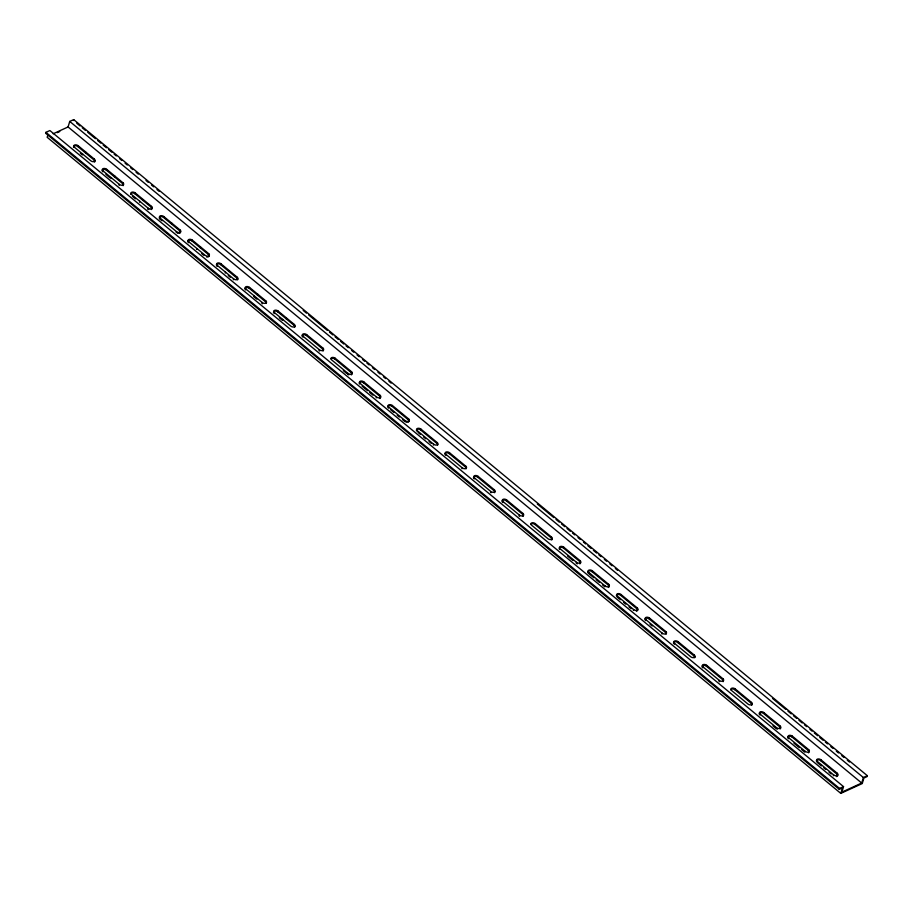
<?xml version="1.0" encoding="UTF-8"?>
<svg xmlns="http://www.w3.org/2000/svg" width="913" height="913" viewBox="0 0 913 913"><rect width="100%" height="100%" fill="white"/><g stroke="black" fill="none" stroke-linecap="round" stroke-linejoin="round"><path stroke-width="1.37" d="M53.182 133.777L68.076 126.953L69.742 121.429L73.713 119.614L867.35 775.708L863.378 777.534L861.712 783.046L841.866 792.153L843.532 786.629L49.884 130.536L45.912 132.351L45.65 133.241L839.287 789.334L842.471 787.873L840.805 793.386L47.168 137.292L47.83 135.09M73.439 120.493L73.713 119.614M94.507 162.058A2.591 1.575 16.8 0 0 94.107 160.026L77.833 146.571L78.096 145.703A2.591 1.575 16.8 0 0 74.524 145.041A2.591 1.575 16.8 0 0 74.524 147.335L90.798 160.791A2.591 1.575 16.8 0 0 94.37 161.441A2.591 1.575 16.8 0 0 94.37 159.147L78.096 145.703M82.661 154.057L82.398 154.936L80.367 153.258M85.97 153.304L86.233 152.425M94.107 160.026L94.37 159.147M102.827 171.827L103.101 170.959A2.591 1.575 16.8 0 1 103.101 168.665A2.591 1.575 16.8 0 1 106.673 169.316L122.935 182.771A2.591 1.575 16.8 0 1 122.935 185.065A2.591 1.575 16.8 0 1 119.363 184.403L103.101 170.959M123.072 185.681A2.591 1.575 16.8 0 0 122.673 183.639L106.41 170.195L106.673 169.316M110.964 178.56L111.226 177.681M114.536 176.917L114.798 176.038M119.101 185.282L119.363 184.403M122.673 183.639L122.935 182.771M151.25 209.556A2.591 1.575 16.8 0 0 151.25 207.262L134.976 193.807L135.238 192.94A2.591 1.575 16.8 0 0 131.666 192.278A2.591 1.575 16.8 0 0 131.666 194.572L147.94 208.027A2.591 1.575 16.8 0 0 151.512 208.678A2.591 1.575 16.8 0 0 151.512 206.384L135.238 192.94M139.541 202.172L139.803 201.305M143.113 200.54L143.375 199.662M147.666 208.906L147.94 208.027M151.25 207.262L151.512 206.384M160.232 218.196L176.506 231.64A2.591 1.575 16.8 0 0 180.078 232.301A2.591 1.575 16.8 0 0 180.078 230.008L163.815 216.552A2.591 1.575 16.8 0 0 160.243 215.902A2.591 1.575 16.8 0 0 160.232 218.196L159.969 219.074L162 220.752M180.557 232.164A2.591 1.575 16.8 0 0 179.815 230.886L163.541 217.431L163.815 216.552M171.678 224.153L171.941 223.286M176.243 232.518L176.506 231.64M179.815 230.886L180.078 230.008M188.546 242.687L188.808 241.808A2.591 1.575 16.8 0 1 188.808 239.514A2.591 1.575 16.8 0 1 192.381 240.176L208.655 253.62A2.591 1.575 16.8 0 1 208.655 255.925A2.591 1.575 16.8 0 1 205.083 255.263L188.808 241.808M209.043 256.188A2.591 1.575 16.8 0 0 208.392 254.499L192.118 241.055L192.381 240.176M196.683 249.409L196.946 248.541M200.255 247.777L200.518 246.898M208.392 254.499L208.655 253.62M217.374 265.432L233.648 278.887A2.591 1.575 16.8 0 0 237.22 279.538A2.591 1.575 16.8 0 0 237.22 277.244L220.957 263.789A2.591 1.575 16.8 0 0 217.374 263.138A2.591 1.575 16.8 0 0 217.374 265.432L217.111 266.311A2.591 1.575 16.8 0 1 216.712 265.9M237.608 279.812A2.591 1.575 16.8 0 0 236.958 278.123L220.684 264.667L220.957 263.789M225.249 273.033L225.511 272.154M228.821 271.401L229.083 270.522M233.386 279.755L233.648 278.887M236.958 278.123L237.22 277.244M245.951 289.056L262.214 302.5A2.591 1.575 16.8 0 0 265.797 303.162A2.591 1.575 16.8 0 0 265.797 300.868L249.523 287.412A2.591 1.575 16.8 0 0 245.951 286.75A2.591 1.575 16.8 0 0 245.951 289.056L245.688 289.923A2.591 1.575 16.8 0 1 245.026 289.079M266.185 303.424A2.591 1.575 16.8 0 0 265.523 301.735L249.26 288.291L249.523 287.412M254.088 295.778L253.814 296.657L256.873 299.179M257.398 295.013L257.66 294.134M262.214 302.5L261.951 303.378A2.591 1.575 16.8 0 0 262.476 303.732M265.523 301.735L265.797 300.868M274.254 313.547L274.516 312.668A2.591 1.575 16.8 0 1 274.516 310.374A2.591 1.575 16.8 0 1 278.088 311.036L294.363 324.48A2.591 1.575 16.8 0 1 294.363 326.774A2.591 1.575 16.8 0 1 290.791 326.124L274.516 312.668M294.5 327.39A2.591 1.575 16.8 0 0 294.1 325.359L277.826 311.904L278.088 311.036M282.653 319.39L282.391 320.269L279.344 317.747M285.963 318.637L286.226 317.758M294.1 325.359L294.363 324.48M302.831 337.171L303.093 336.292A2.591 1.575 16.8 0 1 303.093 333.998A2.591 1.575 16.8 0 1 306.665 334.649L322.928 348.104A2.591 1.575 16.8 0 1 322.928 350.398A2.591 1.575 16.8 0 1 319.356 349.736L303.093 336.292M323.065 351.014A2.591 1.575 16.8 0 0 322.666 348.983L306.403 335.528L306.665 334.649M319.356 349.736L319.094 350.615A2.591 1.575 16.8 0 0 319.618 350.969M322.666 348.983L322.928 348.104M351.243 374.889A2.591 1.575 16.8 0 0 351.243 372.595L334.968 359.151L335.231 358.273A2.591 1.575 16.8 0 0 331.659 357.611A2.591 1.575 16.8 0 0 331.659 359.905L347.933 373.36A2.591 1.575 16.8 0 0 351.505 374.022A2.591 1.575 16.8 0 0 351.505 371.717L335.231 358.273M347.67 374.239L347.933 373.36M351.243 372.595L351.505 371.717M380.55 397.497A2.591 1.575 16.8 0 0 379.808 396.219L363.545 382.764L363.808 381.885A2.591 1.575 16.8 0 0 360.236 381.235A2.591 1.575 16.8 0 0 360.236 383.528L376.498 396.984A2.591 1.575 16.8 0 0 380.07 397.634A2.591 1.575 16.8 0 0 380.07 395.34L363.808 381.885M376.236 397.851L376.498 396.984M379.808 396.219L380.07 395.34M388.539 408.02L388.801 407.152A2.591 1.575 16.8 0 1 388.801 404.847A2.591 1.575 16.8 0 1 392.373 405.509L408.647 418.964A2.591 1.575 16.8 0 1 408.647 421.258A2.591 1.575 16.8 0 1 405.075 420.596L388.801 407.152M409.035 421.521A2.591 1.575 16.8 0 0 408.385 419.832L392.111 406.388L392.373 405.509M405.075 420.596L404.813 421.475L402.633 419.683M408.385 419.832L408.647 418.964M417.104 431.644L417.378 430.765A2.591 1.575 16.8 0 1 417.378 428.471A2.591 1.575 16.8 0 1 420.95 429.133L437.213 442.577A2.591 1.575 16.8 0 1 437.213 444.871A2.591 1.575 16.8 0 1 433.641 444.22L417.378 430.765M437.601 445.145A2.591 1.575 16.8 0 0 436.95 443.456L420.688 430L420.95 429.133M433.378 445.088L433.641 444.22M436.95 443.456L437.213 442.577M445.943 454.389L462.218 467.833A2.591 1.575 16.8 0 0 465.79 468.495A2.591 1.575 16.8 0 0 465.79 466.201L449.516 452.745A2.591 1.575 16.8 0 0 445.943 452.095A2.591 1.575 16.8 0 0 445.943 454.389L445.681 455.267A2.591 1.575 16.8 0 1 445.03 454.412M466.178 468.757A2.591 1.575 16.8 0 0 465.527 467.079L449.253 453.624L449.516 452.745M461.944 468.711L462.218 467.833M465.527 467.079L465.79 466.201M474.246 478.88L474.509 478.001A2.591 1.575 16.8 0 1 474.52 475.707A2.591 1.575 16.8 0 1 478.092 476.369L494.355 489.813A2.591 1.575 16.8 0 1 494.355 492.107A2.591 1.575 16.8 0 1 490.783 491.456L474.509 478.001M494.492 492.723A2.591 1.575 16.8 0 0 494.093 490.692L477.819 477.248L478.092 476.369M494.093 490.692L494.355 489.813M503.086 501.625L519.36 515.069A2.591 1.575 16.8 0 0 522.932 515.731A2.591 1.575 16.8 0 0 522.932 513.437L506.658 499.982A2.591 1.575 16.8 0 0 503.086 499.331A2.591 1.575 16.8 0 0 503.086 501.625L502.823 502.504A2.591 1.575 16.8 0 1 502.424 502.093M523.069 516.347A2.591 1.575 16.8 0 0 522.67 514.316L506.395 500.86L506.658 499.982M519.36 515.069L519.086 515.948A2.591 1.575 16.8 0 0 519.611 516.302M522.67 514.316L522.932 513.437M551.977 539.218A2.591 1.575 16.8 0 0 551.235 537.928L534.961 524.484L535.235 523.606A2.591 1.575 16.8 0 0 531.651 522.944A2.591 1.575 16.8 0 0 531.651 525.249L547.926 538.693A2.591 1.575 16.8 0 0 551.498 539.355A2.591 1.575 16.8 0 0 551.498 537.061L535.235 523.606M551.235 537.928L551.498 537.061M579.801 563.846A2.591 1.575 16.8 0 0 579.801 561.552L563.538 548.097L563.8 547.229A2.591 1.575 16.8 0 0 560.228 546.567A2.591 1.575 16.8 0 0 560.228 548.861L576.491 562.317A2.591 1.575 16.8 0 0 580.075 562.967A2.591 1.575 16.8 0 0 580.075 560.673L563.8 547.229M576.229 563.184L576.491 562.317M579.801 561.552L580.075 560.673M588.794 572.485L605.068 585.929A2.591 1.575 16.8 0 0 608.64 586.591A2.591 1.575 16.8 0 0 608.64 584.297L592.366 570.842A2.591 1.575 16.8 0 0 588.794 570.191A2.591 1.575 16.8 0 0 588.794 572.485L588.531 573.353L593.952 577.838M608.378 587.47A2.591 1.575 16.8 0 0 608.378 585.165L592.103 571.721L592.366 570.842M605.068 585.929L604.805 586.808L602.637 585.016M608.378 585.165L608.64 584.297M617.371 596.098L633.633 609.553A2.591 1.575 16.8 0 0 637.206 610.204A2.591 1.575 16.8 0 0 637.217 607.91L620.943 594.466A2.591 1.575 16.8 0 0 617.371 593.804A2.591 1.575 16.8 0 0 617.371 596.098L617.108 596.976L620.361 599.67M637.605 610.477A2.591 1.575 16.8 0 0 636.943 608.788L620.68 595.333L620.943 594.466M633.371 610.432L633.633 609.553M636.943 608.788L637.217 607.91M645.674 620.6L645.936 619.722A2.591 1.575 16.8 0 1 645.936 617.428A2.591 1.575 16.8 0 1 649.508 618.078L665.782 631.534A2.591 1.575 16.8 0 1 665.782 633.827A2.591 1.575 16.8 0 1 662.21 633.165L645.936 619.722M666.17 634.101A2.591 1.575 16.8 0 0 665.52 632.412L649.246 618.957L649.508 618.078M661.948 634.044L662.21 633.165M665.52 632.412L665.782 631.534M674.239 644.213L674.513 643.334A2.591 1.575 16.8 0 1 674.513 641.04A2.591 1.575 16.8 0 1 678.085 641.702L694.348 655.146A2.591 1.575 16.8 0 1 694.348 657.451A2.591 1.575 16.8 0 1 690.776 656.789L674.513 643.334M694.736 657.714A2.591 1.575 16.8 0 0 694.085 656.025L677.823 642.581L678.085 641.702M694.085 656.025L694.348 655.146M703.078 666.958L719.353 680.413A2.591 1.575 16.8 0 0 722.925 681.064A2.591 1.575 16.8 0 0 722.925 678.77L706.651 665.315A2.591 1.575 16.8 0 0 703.078 664.664A2.591 1.575 16.8 0 0 703.078 666.958L702.816 667.837A2.591 1.575 16.8 0 1 702.417 667.426M723.062 681.68A2.591 1.575 16.8 0 0 722.662 679.649L706.388 666.193L706.651 665.315M719.353 680.413L719.09 681.281A2.591 1.575 16.8 0 0 719.604 681.634M722.662 679.649L722.925 678.77M751.627 705.304A2.591 1.575 16.8 0 0 751.228 703.261L734.965 689.817L735.227 688.938A2.591 1.575 16.8 0 0 731.655 688.276A2.591 1.575 16.8 0 0 731.655 690.582L747.918 704.026A2.591 1.575 16.8 0 0 751.49 704.688A2.591 1.575 16.8 0 0 751.49 702.394L735.227 688.938M751.228 703.261L751.49 702.394M759.958 715.073L760.221 714.194A2.591 1.575 16.8 0 1 760.221 711.9A2.591 1.575 16.8 0 1 763.793 712.562L780.067 726.006A2.591 1.575 16.8 0 1 780.067 728.3A2.591 1.575 16.8 0 1 776.495 727.65L760.221 714.194M780.204 728.916A2.591 1.575 16.8 0 0 779.805 726.885L763.53 713.43L763.793 712.562M776.495 727.65L776.221 728.528L772.969 725.835M779.805 726.885L780.067 726.006M788.524 738.697L788.786 737.818A2.591 1.575 16.8 0 1 788.798 735.524A2.591 1.575 16.8 0 1 792.37 736.175L808.633 749.63A2.591 1.575 16.8 0 1 808.633 751.924A2.591 1.575 16.8 0 1 805.061 751.262L788.786 737.818M808.37 752.803A2.591 1.575 16.8 0 0 808.37 750.509L792.096 737.053L792.37 736.175M805.061 751.262L804.798 752.141L801.546 749.447M808.37 750.509L808.633 749.63M817.363 761.431L833.637 774.886A2.591 1.575 16.8 0 0 837.21 775.548A2.591 1.575 16.8 0 0 837.21 773.243L820.935 759.799A2.591 1.575 16.8 0 0 817.363 759.137A2.591 1.575 16.8 0 0 817.363 761.431L817.101 762.309L821.438 765.893M836.422 776.575A2.591 1.575 16.8 0 0 836.947 774.121L820.673 760.677L820.935 759.799M833.364 775.765L833.637 774.886M836.947 774.121L837.21 773.243M839.287 789.334L839.561 788.444L843.532 786.629M867.35 775.708L867.088 776.598L863.903 778.047L862.249 783.559L840.805 793.386M57.257 132.67L59.779 131.506M76.738 123.221L80.036 125.948M82.238 127.763L85.537 130.491M87.728 132.305L95.431 138.673M97.623 140.488L100.921 143.215M103.123 145.03L106.422 147.758M108.613 149.572L111.911 152.3M114.114 154.114L116.316 155.94M119.614 158.668L121.806 160.483M125.104 163.21L127.306 165.025M130.605 167.752L132.796 169.567M136.094 172.295L138.297 174.109M145.989 180.477L148.191 182.292M151.49 185.019L153.681 186.834M156.979 189.562L159.182 191.376M303.184 310.42L306.483 313.148M308.674 314.962L327.368 330.415M329.559 332.229L332.857 334.957M335.06 336.771L338.358 339.499M340.549 341.314L343.847 344.041M346.05 345.856L348.252 347.682M351.551 350.398L353.742 352.224M357.04 354.952L359.243 356.766M362.541 359.494L364.732 361.308M366.935 363.123L369.137 364.938M372.436 367.665L374.627 369.491M377.925 372.207L380.128 374.033M383.426 376.761L385.617 378.575M388.915 381.303L391.118 383.118M537.312 503.976L553.803 517.603M556.006 519.429L559.304 522.156M561.495 523.971L564.793 526.698M566.996 528.513L570.294 531.24M572.485 533.055L574.688 534.87M577.986 537.597L580.189 539.412M583.487 542.139L585.678 543.965M587.881 545.78L591.179 548.508M593.37 550.322L596.668 553.05M598.871 554.864L601.074 556.679M604.372 559.407L606.563 561.221M609.861 563.949L612.064 565.775M615.362 568.491L617.553 570.317M772.546 698.445L785.739 709.344M787.942 711.17L791.24 713.886M793.431 715.712L796.729 718.44M798.932 720.254L802.23 722.982M804.421 724.796L806.624 726.611M809.922 729.339L812.125 731.153M814.316 732.979L817.614 735.707M819.817 737.521L823.115 740.249M825.318 742.064L827.509 743.878M830.807 746.606L833.01 748.42M836.308 751.148L838.499 752.963M841.797 755.69L844 757.516M847.298 760.232L849.501 762.058M69.742 121.429L863.378 777.534M68.076 126.953L861.712 783.046M105.885 174.349L109.948 177.715M132.419 196.295L135.466 198.817M201.762 253.62L203.793 255.298M228.296 275.555L230.327 277.232M343.322 370.644L346.586 373.337M362.141 386.199L367.562 390.684M369.731 392.476L372.983 395.169M390.707 409.811L393.96 412.505M397.212 415.198L399.38 416.99M418.188 432.534L420.357 434.337M423.621 437.019L425.789 438.811M429.042 441.504L431.21 443.296M567.555 556.017L572.976 560.502M596.121 579.629L599.385 582.323M623.613 602.352L625.782 604.155M629.034 606.837L631.203 608.629M650.01 624.184L652.179 625.976M793.956 743.171L799.377 747.656M823.606 767.696L825.774 769.488M829.027 772.17L831.195 773.973M45.912 132.351L839.561 788.444M777.362 729.156A2.591 1.575 16.8 0 1 776.746 728.882M702.165 666.981A2.591 1.575 16.8 0 1 703.341 665.372A2.591 1.575 16.8 0 1 706.388 666.193M816.359 761.031A2.591 1.575 16.8 0 1 817.922 759.81A2.591 1.575 16.8 0 1 820.673 760.677M788.124 738.286A2.591 1.575 16.8 0 1 788.775 736.3A2.591 1.575 16.8 0 1 792.096 737.053M759.308 714.228A2.591 1.575 16.8 0 1 760.483 712.619A2.591 1.575 16.8 0 1 763.53 713.43M359.562 383.996A2.591 1.575 16.8 0 1 360.213 382.011A2.591 1.575 16.8 0 1 363.545 382.764M330.997 358.752A2.591 1.575 16.8 0 1 334.968 359.151M348.8 374.866A2.591 1.575 16.8 0 1 348.184 374.592M302.169 336.315A2.591 1.575 16.8 0 1 303.344 334.706A2.591 1.575 16.8 0 1 306.403 335.528M380.207 398.251A2.591 1.575 16.8 0 1 379.808 398.513M273.603 312.703A2.591 1.575 16.8 0 1 274.779 311.093A2.591 1.575 16.8 0 1 277.826 311.904M491.046 492.689A2.591 1.575 16.8 0 1 490.521 492.335M388.139 407.609A2.591 1.575 16.8 0 1 388.79 405.634A2.591 1.575 16.8 0 1 392.111 406.388M408.385 422.126A2.591 1.575 16.8 0 1 407.86 422.297M406.593 422.274A2.591 1.575 16.8 0 1 405.943 422.103M473.596 478.035A2.591 1.575 16.8 0 1 474.771 476.426A2.591 1.575 16.8 0 1 477.819 477.248M102.176 170.982A2.591 1.575 16.8 0 1 103.352 169.373A2.591 1.575 16.8 0 1 106.41 170.195M188.146 242.276A2.591 1.575 16.8 0 1 188.797 240.302A2.591 1.575 16.8 0 1 192.118 241.055M130.662 194.172A2.591 1.575 16.8 0 1 132.225 192.951A2.591 1.575 16.8 0 1 134.976 193.807M73.611 147.37A2.591 1.575 16.8 0 1 74.786 145.76A2.591 1.575 16.8 0 1 77.833 146.571M416.374 430.354A2.591 1.575 16.8 0 1 417.926 429.144A2.591 1.575 16.8 0 1 420.688 430M445.03 453.578A2.591 1.575 16.8 0 1 449.253 453.624M148.808 209.534A2.591 1.575 16.8 0 1 148.191 209.26M180.215 232.918A2.591 1.575 16.8 0 1 179.29 233.34M178.024 233.329A2.591 1.575 16.8 0 1 177.373 233.146M159.57 218.663A2.591 1.575 16.8 0 1 159.319 218.218M159.319 217.385A2.591 1.575 16.8 0 1 163.541 217.431M208.792 256.53A2.591 1.575 16.8 0 1 206.6 256.941M216.37 265.021A2.591 1.575 16.8 0 1 217.933 263.811A2.591 1.575 16.8 0 1 220.684 264.667M245.026 288.234A2.591 1.575 16.8 0 1 249.26 288.291M502.161 501.648A2.591 1.575 16.8 0 1 503.348 500.039A2.591 1.575 16.8 0 1 506.395 500.86M551.886 539.617A2.591 1.575 16.8 0 1 551.635 539.96M530.989 524.085A2.591 1.575 16.8 0 1 534.961 524.484M577.358 563.812A2.591 1.575 16.8 0 1 576.754 563.538M559.555 549.329A2.591 1.575 16.8 0 1 560.217 547.344A2.591 1.575 16.8 0 1 563.538 548.097M588.132 572.953A2.591 1.575 16.8 0 1 588.782 570.967A2.591 1.575 16.8 0 1 592.103 571.721M636.943 611.082A2.591 1.575 16.8 0 1 636.418 611.242M616.366 595.698A2.591 1.575 16.8 0 1 617.918 594.477A2.591 1.575 16.8 0 1 620.68 595.333M645.274 620.189A2.591 1.575 16.8 0 1 645.023 619.744M645.023 618.911A2.591 1.575 16.8 0 1 649.246 618.957M673.589 643.368A2.591 1.575 16.8 0 1 674.764 641.759A2.591 1.575 16.8 0 1 677.823 642.581M730.731 689.76A2.591 1.575 16.8 0 1 734.965 689.817"/></g></svg>
